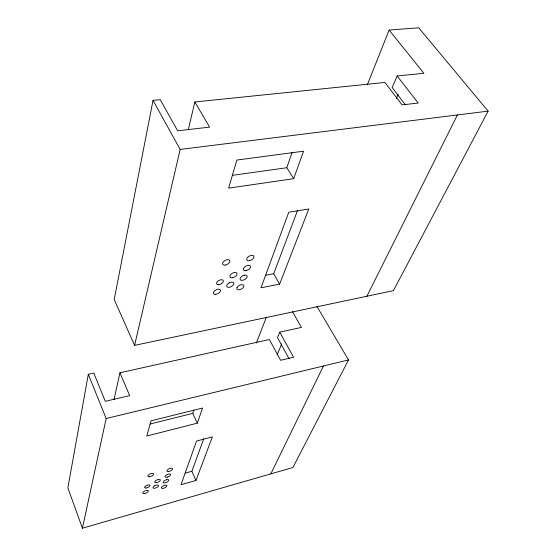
<?xml version="1.0" encoding="UTF-8"?>
<svg xmlns="http://www.w3.org/2000/svg" width="556" height="556" viewBox="0 0 556 556"><rect width="100%" height="100%" fill="white"/><g stroke="black" fill="none" stroke-linecap="round" stroke-linejoin="round"><path stroke-width="0.83" d="M292.421 311.541L301.449 327.394L279.744 332.168L293.61 357.258L280.634 360.295L269.368 339.521L119.95 372.777L129.68 395.615L105.299 401.314L93.79 373.09L88.307 374.292L67.867 487.883L82.42 528.2L292.929 467.506L348.508 359.927L316.927 306.391M405.157 104.479L392.202 87.584L397.123 75.963L418.202 103.041L402.085 104.896L384.933 82.434L194.836 101.977L209.633 127.115L177.663 130.806L160.225 99.67L153.032 100.393L114.195 299.51L134.587 345.366L393.433 290.628L488.133 111.144L418.744 27.8L389.13 30.045L367.28 84.915M82.42 528.2L106.168 418.536L88.307 374.292M113.973 399.729L119.95 372.777M134.587 345.366L180.172 149.418L153.032 100.393M188.255 129.833L194.836 101.977M197.304 423.158L202.565 408.041L151.044 420.816L146.777 436.015L197.304 423.158L192.765 413.365L193.842 410.161M293.672 178.671L303.562 151.197L236.877 160.052L228.613 188.15L293.672 178.671L286.771 167.738L292.129 152.344M195.962 480.474L212.378 436.884L196.546 441.047L181.02 484.679L195.962 480.474L191.876 471.3L203.76 438.753M279.626 284.116L308.788 208.986L288.779 212.225L261 287.779L279.626 284.116L273.698 273.76L297.523 210.502M256.385 342.969L266.373 317.212M279.744 332.168L277.5 337.631L289.141 358.856M277.09 354.936L281.746 343.858M396.393 98.53L398.117 94.548M270.821 473.879L323.453 365.994M366.911 296.237L457.4 114.967M185.245 473.087L191.876 471.3M150.009 424.019L192.765 413.365M106.168 418.536L348.508 359.927M265.254 275.324L273.698 273.76M232.29 175.355L286.771 167.738M180.172 149.418L488.133 111.144M397.123 75.963L423.894 73.288L389.13 30.045M161.49 487.397L161.379 487.772A2.975 1.209 -24.2 0 0 163.367 488.328L164.076 488.119A2.975 1.209 -24.2 0 0 166.876 485.944A2.975 1.209 -24.2 0 0 164.673 485.325A2.975 1.209 -24.2 0 0 161.49 487.397M237.058 287.612L236.856 288.258A3.836 2.064 -28.5 0 0 239.149 289.766L240.039 289.579A3.836 2.064 -28.5 0 0 243.82 286.389A3.836 2.064 -28.5 0 0 241.276 284.714A3.836 2.064 -28.5 0 0 237.058 287.612M229.267 282.886L228.412 283.421A3.878 2.113 -28.2 0 0 227.237 286.993A3.878 2.113 -28.2 0 0 232.13 286.062A3.878 2.113 -28.2 0 0 233.325 282.483L232.742 282.219A3.878 2.113 -28.2 0 0 229.267 282.886M154.783 485.735L154.144 486.132A3.002 1.223 -24 0 0 153.484 488.21A3.002 1.223 -24 0 0 157.369 487.125A3.002 1.223 -24 0 0 158.036 485.047L157.543 484.971A3.002 1.223 -24 0 0 154.783 485.735M166.466 479.765L165.737 480.016A2.995 1.23 -24.3 0 0 163.235 482.01A2.995 1.23 -24.3 0 0 164.791 482.879L165.486 482.733A2.995 1.23 -24.3 0 0 168.704 480.488A2.995 1.23 -24.3 0 0 166.466 479.765M244.501 275.157L243.577 275.415A3.885 2.113 -28.8 0 0 240.178 278.361A3.885 2.113 -28.8 0 0 241.895 280.342L242.75 280.259A3.885 2.113 -28.8 0 0 247.066 277.055A3.885 2.113 -28.8 0 0 244.501 275.157M167.342 477.117L166.647 477.263A3.023 1.251 -24.4 0 1 166.042 475.22A3.023 1.251 -24.4 0 1 170.546 474.282A3.023 1.251 -24.4 0 1 167.342 477.117M246.065 270.584L245.196 270.668A3.927 2.161 -29.1 0 1 244.855 266.804A3.927 2.161 -29.1 0 1 250.478 266.289A3.927 2.161 -29.1 0 1 246.065 270.584M149.501 476.742A3.086 1.293 -23.9 0 0 153.546 473.92A3.086 1.293 -23.9 0 0 149.029 474.518A3.086 1.293 -23.9 0 0 149.501 476.742M168.517 471.544A3.051 1.272 -24.4 0 0 172.548 468.736A3.051 1.272 -24.4 0 0 168.134 469.313A3.051 1.272 -24.4 0 0 168.517 471.544M156.347 482.677A3.03 1.251 -24.1 0 0 160.33 479.904A3.03 1.251 -24.1 0 0 155.916 480.509A3.03 1.251 -24.1 0 0 156.347 482.677M146.131 487.994A2.863 1.175 -23.8 0 0 149.877 485.395A2.863 1.175 -23.8 0 0 145.679 485.979A2.863 1.175 -23.8 0 0 146.131 487.994M144.393 493.617A3.009 1.223 -23.7 0 0 148.327 490.885A3.009 1.223 -23.7 0 0 143.914 491.518A3.009 1.223 -23.7 0 0 144.393 493.617M225.368 265.087A4.017 2.266 -28.5 0 0 229.774 260.5A4.017 2.266 -28.5 0 0 223.554 261.612A4.017 2.266 -28.5 0 0 225.368 265.087M249.435 260.701A3.975 2.21 -29.4 0 0 253.87 256.149A3.975 2.21 -29.4 0 0 247.788 257.233A3.975 2.21 -29.4 0 0 249.435 260.701M232.596 277.68A3.927 2.161 -28.5 0 0 236.919 273.239A3.927 2.161 -28.5 0 0 230.865 274.358A3.927 2.161 -28.5 0 0 232.596 277.68M218.355 284.7A3.704 2.036 -27.9 0 0 223.373 280.975A3.704 2.036 -27.9 0 0 218.167 280.933A3.704 2.036 -27.9 0 0 218.355 284.7M215.255 294.36A3.878 2.113 -27.6 0 0 220.51 290.475A3.878 2.113 -27.6 0 0 215.04 290.468A3.878 2.113 -27.6 0 0 215.255 294.36"/></g></svg>
